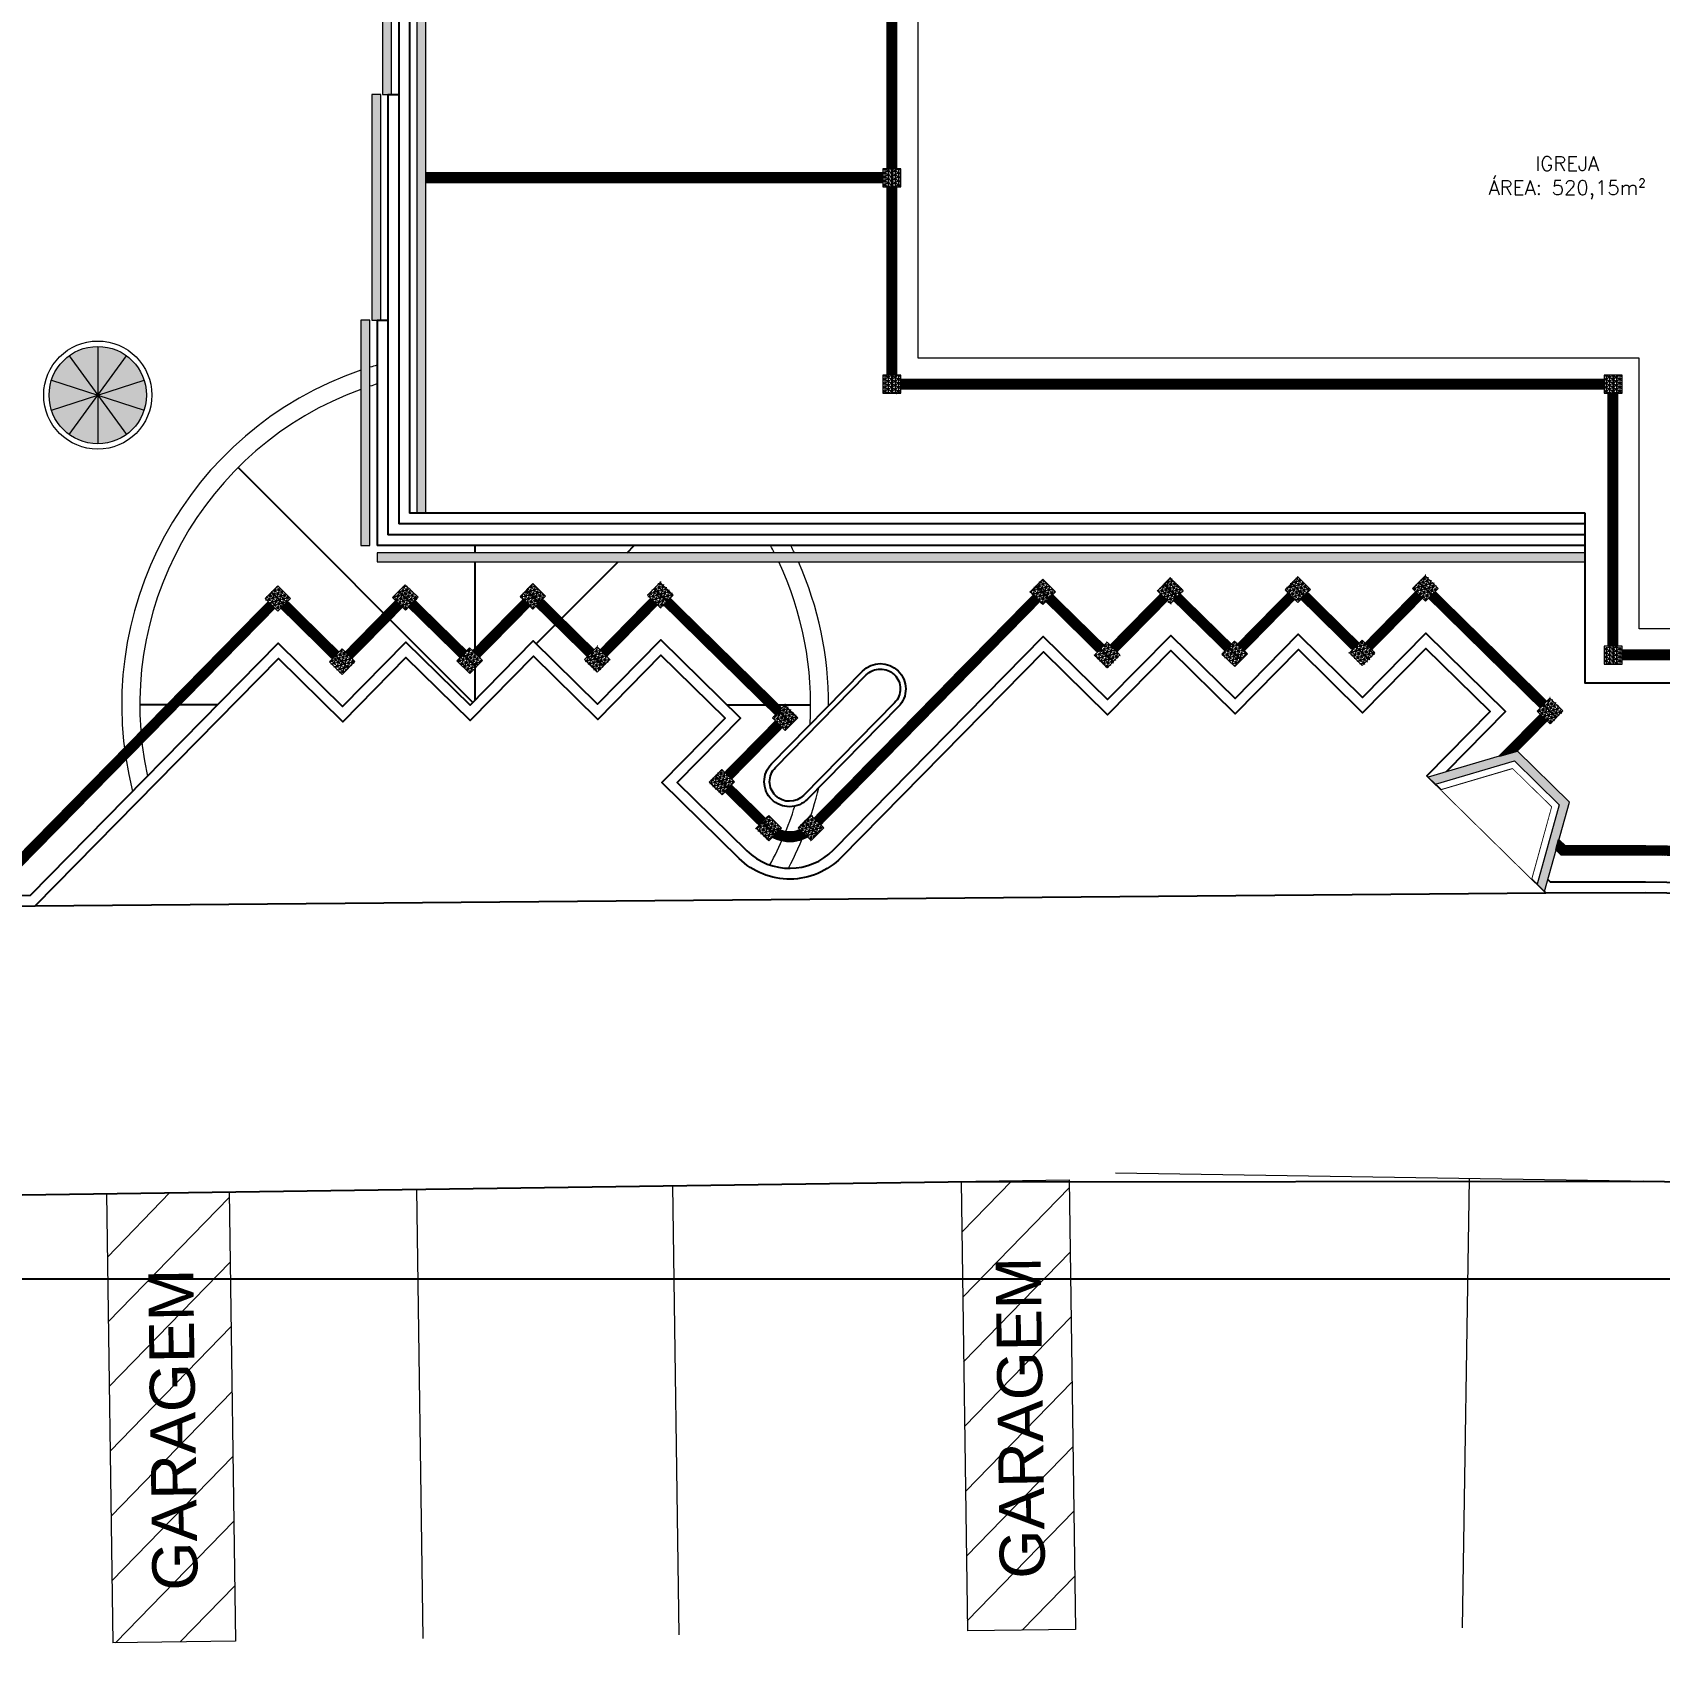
# Model space of a CAD drawing. Extents: x 387222 to 388513, y 9633222 to 9634061.
# Drawn here: x 387962.16 to 388007.27, y 9633603.23 to 9633648.4 of the extents above; entities that cross this region are included whole.
import ezdxf

# ---------------------------------------------------------------- set-up
doc = ezdxf.new("R2010")
doc.units = 0
doc.header["$LTSCALE"] = 0.04921259842519685
doc.set_wipeout_variables(frame=1)
doc.layers.get('Defpoints').update_dxf_attribs({"color": 8})
for name, color, linetype, lineweight in [('ARQ_ALVENARIA', 1, 'Continuous', 0), ('ARQ_PISO', 7, 'Continuous', 13), ('Layout', 8, 'Continuous', 13)]:
    doc.layers.add(name, color=color, linetype=linetype, lineweight=lineweight)
for name, color, linetype in [('Camada 1', 7, 'Continuous'), ('LIMESTONE', 8, 'Continuous'), ('MEIO-FIO', 3, 'Continuous'), ('P01', 22, 'Continuous'), ('P08', 8, 'Continuous'), ('P2', 2, 'Continuous'), ('PISO PODOTÁTIL DE ALERTA', 22, 'Continuous'), ('PISO PODOTÁTIL DIRECIONAL', 40, 'Continuous'), ('RAMPA', 7, 'Continuous'), ('Texto', 2, 'Continuous')]:
    doc.layers.add(name, color=color, linetype=linetype)
doc.styles.add('COTA_200', font='romans.shx', dxfattribs={"height": 0.4})
doc.styles.add('T7', font='arial.ttf')
pattern_1 = [(45.80543982138884, (50.86428464960773, 57.83007415570319), (-0.9105605299318542, 0.8853132334548156), [])]
pattern_2 = [(0, (0, 0), (0, 0.054992613154), [0.03175, -0.0635]), (120, (0, 0), (-0.04762500001185428, -0.02749630657699998), [0.03174999999999999, -0.06349999999999999]), (59.99999999999999, (0.03175, 0), (-0.04762500001185427, 0.027496306577), [0.03175, -0.0635])]
pattern_3 = [(45, (0, 0), (-0.02245064030267288, 0.02245064030267288), [])]

# ---------------------------------------------------------------- blocks, each defined once
blk = doc.blocks.new('A$C2188079F')
at = {"layer": 'Layout'}
h = blk.add_hatch(dxfattribs=at)
h.set_pattern_fill('LINE', color=256, scale=0.4, angle=45.80543982138884, style=0)
h.set_pattern_definition([(45.80543982138884, (2.069106477312744, 57.00632724538445), (-0.9105605299318542, 0.8853132334548156), [])])
h.paths.add_polyline_path([(41.19592950423248, 12.90303795412183), (38.19622592255473, 12.86086661182344), (38.37141798762605, 0.3992221169173717), (41.3711215693038, 0.4413934592157602)])
for p, q in [((3.158347681164742e-07, 12.32388486340642), (41.19592950423248, 12.90303795412183)), ((23.39768825296778, 12.65282132849097), (23.57288031798089, 0.1911768335849047)), ((29.69706577446777, 12.74138114415109), (29.87225783948088, 0.2797366511076689)), ((38.19622592255473, 12.86086661182344), (38.37141798762605, 0.3992221169173717)), ((41.19592950423248, 12.90303795412183), (41.3711215693038, 0.4413934592157602)), ((9.799032016017009, 12.46164458058774), (9.974224081030115, 8.568167686462402e-08)), ((41.3711215693038, 0.4413934592157602), (38.37141798762605, 0.3992221169173717))]:
    blk.add_line(p, q, dxfattribs=at)
at = {"layer": 'Layout', "char_height": 1.25, "width": 15.72225240717143, "attachment_point": 1, "rotation": 90.80543982138883, "style": 'T7'}
for s, insert in [('GARAGEM', (39.2760995500721, 1.837821006774902)), ('COMERCIO', (15.73768913687672, 0.3603971693664789))]:
    blk.add_mtext(s, dxfattribs=dict(at, insert=insert))
blk = doc.blocks.new('A$C2FCD177E')
at = {"layer": 'Layout'}
h = blk.add_hatch(dxfattribs=at)
h.set_pattern_fill('LINE', color=256, scale=0.4, angle=45.80543982138884, style=0)
h.set_pattern_definition(pattern_1)
h.paths.add_polyline_path([(48.79517848812975, 13.1476317755878), (45.795474906452, 13.10546043328941), (45.97066697152331, 0.6438159383833408), (48.97037055320106, 0.6859872806817293)])
h = blk.add_hatch(dxfattribs=at)
h.set_pattern_fill('LINE', color=256, scale=0.4, angle=45.80543982138884, style=0)
h.set_pattern_definition(pattern_1)
h.paths.add_polyline_path([(25.49748067039538, 12.82010102288075), (22.0978166111673, 12.77230683579062), (22.2730086761876, 0.3106623422354469), (25.67267273541074, 0.3584565278142708)])
h = blk.add_hatch(dxfattribs=at)
h.set_pattern_fill('LINE', color=256, scale=0.4, angle=45.80543982138884, style=0)
h.set_pattern_definition(pattern_1)
h.paths.add_polyline_path([(12.49876514973167, 12.63735854282905), (8.69914061296377, 12.58394151019914), (8.87433267798042, 0.1222970169037572), (12.67395721474895, 0.175714049488306)])
for p, q in [((2.260785549879074e-07, 12.46164461970329), (48.79517848812975, 13.1476317755878)), ((45.795474906452, 13.10546043328941), (45.97066697152331, 0.6438159383833408)), ((48.79517848812975, 13.1476317755878), (48.97037055320106, 0.6859872806817293)), ((17.09831064171158, 12.70202126726508), (17.27350270672468, 0.2403767723590136)), ((22.09781661117449, 12.77230683527887), (22.2730086761876, 0.310662342235446)), ((25.49748067039764, 12.82010102272034), (25.67267273541074, 0.3584565278142691)), ((30.69696687860414, 12.89319801516831), (30.87215894367546, 0.4315535202622414)), ((37.79626535531133, 12.99300352297723), (37.97145742032444, 0.5313590280711651)), ((2.260785549879074e-07, 12.46164461970329), (0.1751922910916619, 1.266598701477051e-07)), ((8.699140612967312, 12.58394150994718), (8.87433267798042, 0.122297016903758)), ((12.49876514973585, 12.63735854253173), (12.67395721474895, 0.175714049488306)), ((48.97037055320106, 0.6859872806817293), (45.97066697152331, 0.6438159383833408)), ((12.67395721474895, 0.175714049488306), (8.87433267798042, 0.122297016903758)), ((25.67267273541074, 0.3584565278142691), (22.2730086761876, 0.310662342235446))]:
    blk.add_line(p, q, dxfattribs=at)
at = {"layer": 'Layout', "char_height": 1.25, "width": 15.72225240717143, "attachment_point": 1, "rotation": 90.80543982138883, "style": 'T7'}
for s, insert in [('GARAGEM', (46.87534853391116, 2.082414826378226)), ('GARAGEM', (23.37767047743546, 1.752072652801871)), ('GARAGEM', (10.17897471803008, 1.566518750041723)), ('COMERCIO', (4.089294996636454, 0.2272976655513048)), ('COMERCIO', (14.72676041198429, 0.3768445029854774))]:
    blk.add_mtext(s, dxfattribs=dict(at, insert=insert))
blk = doc.blocks.new('A$C71521215')
blk.add_wipeout([(8.30809585750103e-06, 2.3207240477204323), (0.2859305207966827, 2.314510190859438), (1.3533242392586544, 0.2908406164497128), (3.0882759101805277, 0.2531354706734419), (4.242579913348891, 2.2285217866301537), (4.528502125060186, 2.2223079316318035), (3.2299101346870884, -1.6521662473678589e-06), (1.2008262417512015, 0.04409577324986458)])
at = {"layer": 'RAMPA'}
for points in [[(0.5146682909689844, 2.30953910574317), (1.475322637299541, 0.4882364887744188), (2.974968530528713, 0.4556451700627804), (4.013842144981027, 2.233492871746421)], [(4.013842144981027, 2.233492871746421), (0.5146682909689844, 2.30953910574317)], [(1.475322637299541, 0.4882364887744188), (1.514432219963055, 2.287811562418938)], [(2.974968530528713, 0.4556451700627804), (3.014078113483265, 2.255220241844654)]]:
    blk.add_lwpolyline(points, dxfattribs=at)
blk.add_wipeout([(4.013842144981027, 2.2334928717464204), (2.974968530564395, 0.455645169541369), (3.0140781162612504, 2.255220369001134)])
blk.add_wipeout([(3.0140781134843646, 2.255220241945831), (1.5144322199966456, 2.287811562039094), (1.4753226372980248, 0.48823648982316215), (2.9749685305743476, 0.45564517071872324)])
blk.add_wipeout([(1.5144322210701553, 2.2878116109539475), (0.5146682909565643, 2.309539106065689), (1.4753226372887416, 0.48823648891477367)])
at = {"layer": 'PISO PODOTÁTIL DE ALERTA'}
h = blk.add_hatch(dxfattribs=at)
h.set_pattern_fill('HEX', color=256, scale=0.01)
h.set_pattern_definition([(0, (-387948.2243954765, -9633669.536576068), (0, 0.054992613154), [0.03175, -0.0635]), (120, (-387948.2243954765, -9633669.536576068), (-0.04762500001185428, -0.02749630657699998), [0.03174999999999999, -0.06349999999999997]), (59.99999999999999, (-387948.1926454765, -9633669.536576068), (-0.04762500001185427, 0.027496306577), [0.03175, -0.0635])])
h.paths.add_polyline_path([(3.229910134687088, -1.652166247367859e-06), (4.528502125060186, 2.222307931631804), (4.242579913348891, 2.228521786630154), (3.088275910180528, 0.2531354706734419), (1.353324239258654, 0.2908406164497137), (0.2859305207966829, 2.314510190859437), (8.30809585750103e-06, 2.320724047720432), (1.200826241751201, 0.04409577324986456)])
at = {"layer": 'ARQ_PISO'}
blk.add_lwpolyline([(4.242579913348891, 2.228521786630154), (3.088275910180528, 0.2531354706734419), (1.353324239258654, 0.2908406164497137), (0.2859305207966827, 2.314510190859437), (8.30809585750103e-06, 2.320724047720432), (1.200826241751201, 0.04409577324986458), (3.229910134687088, -1.652166247367859e-06), (4.528502125060186, 2.222307931631804)], close=True, dxfattribs=at)
blk = doc.blocks.new('tatil')
blk.add_wipeout([(-0.25, -0.25), (0.25, -0.25), (0.25, 0.25), (-0.25, 0.25)]).dxf.layer = 'ARQ_PISO'
at = {"layer": 'PISO PODOTÁTIL DE ALERTA'}
h = blk.add_hatch(dxfattribs=at)
h.set_pattern_fill('HEX', color=256, scale=0.01)
h.set_pattern_definition([(0, (-387981.9657061326, -9633638.347673833), (0, 0.054992613154), [0.03175, -0.0635]), (120, (-387981.9657061326, -9633638.347673833), (-0.04762500001185428, -0.02749630657699998), [0.03174999999999999, -0.06349999999999997]), (59.99999999999999, (-387981.9339561326, -9633638.347673833), (-0.04762500001185427, 0.027496306577), [0.03175, -0.0635])])
h.paths.add_polyline_path([(-0.25, -0.25), (0.25, -0.25), (0.25, 0.25), (-0.25, 0.25)])
at = {"layer": 'ARQ_PISO'}
blk.add_lwpolyline([(-0.25, -0.25), (0.25, -0.25), (0.25, 0.25), (-0.25, 0.25)], close=True, dxfattribs=at)
at = {"layer": 'Defpoints'}
blk.add_lwpolyline([(0, 0.25), (0, -0.25)], dxfattribs=at)

msp = doc.modelspace()

# ---------------------------------------------------------------- hatches: boundary and pattern name
at = {"layer": 'LIMESTONE'}
h = msp.add_hatch(color=256, dxfattribs=at)
h.dxf.hatch_style = 1
h.paths.add_polyline_path([(387963.9683841327, 9633638.343416668), (387962.6844578357, 9633637.926243726, 0.1583844403245245), (387963.174874042, 9633637.251243725)])
h.paths.add_polyline_path([(387963.174874042, 9633639.435589612, 0.1583844403245184), (387962.6844578357, 9633638.76058961), (387963.9683841327, 9633638.343416668)])
h.paths.add_polyline_path([(387963.9683841327, 9633638.343416668), (387964.7618942232, 9633639.435589612, 0.158384440324538), (387963.9683841327, 9633639.693416668)])
h.paths.add_polyline_path([(387965.2523104296, 9633637.926243726, 0.07870170682461895), (387965.3183841326, 9633638.343416668, 0.07870170682461643), (387965.2523104296, 9633638.76058961), (387963.9683841327, 9633638.343416668)])
h.paths.add_polyline_path([(387963.9683841327, 9633636.993416669, 0.158384440324538), (387964.7618942232, 9633637.251243725), (387963.9683841327, 9633638.343416668)])
at = {"layer": 'P01'}
h = msp.add_hatch(color=256, dxfattribs=at)
h.dxf.hatch_style = 1
h.paths.add_polyline_path([(387963.9683841327, 9633638.343416668), (387963.174874042, 9633637.251243725, 0.1583844403245578), (387963.9683841327, 9633636.993416669)])
h.paths.add_polyline_path([(387963.9683841327, 9633638.343416668), (387962.6844578357, 9633638.76058961, 0.07870170682461641), (387962.6183841326, 9633638.343416668, 0.07870170682460889), (387962.6844578357, 9633637.926243726)])
h.paths.add_polyline_path([(387963.9683841327, 9633639.693416668, 0.1583844403245562), (387963.174874042, 9633639.435589612), (387963.9683841327, 9633638.343416668)])
h.paths.add_polyline_path([(387965.2523104296, 9633638.76058961, 0.1583844403245367), (387964.7618942232, 9633639.435589612), (387963.9683841327, 9633638.343416668)])
h.paths.add_polyline_path([(387965.2523104296, 9633637.926243726), (387963.9683841327, 9633638.343416668), (387964.7618942232, 9633637.251243725, 0.1583844403245341)])
at = {"layer": 'PISO PODOTÁTIL DE ALERTA'}
h = msp.add_hatch(dxfattribs=at)
h.set_pattern_fill('HEX', color=256, scale=0.01)
h.set_pattern_definition(pattern_2)
h.paths.add_polyline_path([(387972.8128326783, 9633653.670389613), (387972.8128326783, 9633635.070389614), (387973.0628326783, 9633635.070389614), (387973.0628326783, 9633653.670389613)])
h = msp.add_hatch(dxfattribs=at)
h.set_pattern_fill('HEX', color=256, scale=0.01)
h.set_pattern_definition(pattern_2)
h.paths.add_polyline_path([(387972.1128326783, 9633646.679823576), (387972.1128326783, 9633652.934540559), (387971.8628326783, 9633652.934540559), (387971.8628326783, 9633646.679823576)])
h = msp.add_hatch(dxfattribs=at)
h.set_pattern_fill('HEX', color=256, scale=0.01)
h.set_pattern_definition(pattern_2)
h.paths.add_polyline_path([(387971.8128326783, 9633640.425106594), (387971.8128326783, 9633646.679823576), (387971.5628326783, 9633646.679823576), (387971.5628326783, 9633640.425106594)])
h = msp.add_hatch(dxfattribs=at)
h.set_pattern_fill('HEX', color=256, scale=0.01)
h.set_pattern_definition(pattern_2)
h.paths.add_polyline_path([(387971.5128326783, 9633634.170389611), (387971.5128326783, 9633640.425106594), (387971.2628326783, 9633640.425106594), (387971.262832678, 9633634.170389611)])
h = msp.add_hatch(dxfattribs=at)
h.set_pattern_fill('HEX', color=256, scale=0.01)
h.set_pattern_definition(pattern_2)
h.paths.add_polyline_path([(388005.2128326783, 9633633.970389612), (387971.7128326783, 9633633.970389612), (387971.7128326783, 9633633.720389612), (388005.2128326783, 9633633.720389612)])
at = {"layer": 'PISO PODOTÁTIL DIRECIONAL'}
h = msp.add_hatch(dxfattribs=at)
h.set_pattern_fill('ANSI31', color=256, scale=0.01)
h.set_pattern_definition(pattern_3)
h.paths.add_polyline_path([(388005.8628326783, 9633631.010389615), (388005.8628326783, 9633638.520389615), (387985.8628326783, 9633638.520389615), (387985.8628326783, 9633650.220389614), (388005.8628326783, 9633650.220389614), (388005.8628326783, 9633657.730389614), (388015.5628326784, 9633657.730389614), (388015.5628326784, 9633652.720389614), (388023.5628326784, 9633652.720389614), (388023.5628326784, 9633636.020389615), (388015.5628326784, 9633636.020389615), (388015.5628326784, 9633631.010389615)])
h.paths.add_polyline_path([(388006.1128326783, 9633631.260389615), (388006.1128326783, 9633638.770389615), (387986.1128326783, 9633638.770389615), (387986.1128326783, 9633649.970389614), (388006.1128326783, 9633649.970389614), (388006.1128326783, 9633657.480389614), (388015.3128326784, 9633657.480389614), (388015.3128326784, 9633652.470389614), (388023.3128326784, 9633652.470389614), (388023.3128326784, 9633636.270389615), (388015.3128326784, 9633636.270389615), (388015.3128326784, 9633631.260389615)], flags=16)

# ---------------------------------------------------------------- linework, layer by layer
at = {"layer": 'ARQ_ALVENARIA'}
msp.add_lwpolyline([(388006.7128326783, 9633631.860389614), (388006.7128326783, 9633639.370389614), (387986.7128326783, 9633639.370389614), (387986.7128326783, 9633649.370389614), (388006.7128326783, 9633649.370389614), (388006.7128326783, 9633656.880389614), (388014.7128326783, 9633656.880389614), (388014.7128326783, 9633651.870389614), (388022.7128326783, 9633651.870389614), (388022.7128326783, 9633636.870389614), (388014.7128326783, 9633636.870389614), (388014.7128326783, 9633631.860389614)], close=True, dxfattribs=at)
at = {"layer": 'ARQ_PISO'}
for points in [[(387972.8128326783, 9633653.670389613), (387972.8128326783, 9633635.070389614), (387973.0628326783, 9633635.070389614), (387973.0628326783, 9633653.670389613), (387972.8128326783, 9633653.670389613)], [(387972.1128326783, 9633646.679823576), (387972.1128326783, 9633652.934540559), (387971.8628326783, 9633652.934540559), (387971.8628326783, 9633646.679823576), (387972.1128326783, 9633646.679823576)], [(387971.8128326783, 9633640.425106594), (387971.8128326783, 9633646.679823576), (387971.5628326783, 9633646.679823576), (387971.5628326783, 9633640.425106594), (387971.8128326783, 9633640.425106594)], [(387971.5128326783, 9633634.170389611), (387971.5128326783, 9633640.425106594), (387971.2628326783, 9633640.425106594), (387971.262832678, 9633634.170389611), (387971.5128326783, 9633634.170389611)], [(387963.9683841327, 9633639.693416668), (387963.9683841327, 9633636.993416669)], [(387963.174874042, 9633639.435589612), (387964.7618942232, 9633637.251243725)], [(387963.174874042, 9633637.251243725), (387964.7618942232, 9633639.435589612)], [(387962.6844578357, 9633638.76058961), (387965.2523104296, 9633637.926243726)], [(387962.6844578357, 9633637.926243726), (387965.2523104296, 9633638.76058961)], [(387985.8628326783, 9633638.520389615), (387986.1128326783, 9633638.770389615)], [(388005.8628326783, 9633638.520389615), (388006.1128326783, 9633638.770389615)], [(388005.2128326783, 9633633.970389612), (387971.7128326783, 9633633.970389612), (387971.7128326783, 9633633.720389612), (388005.2128326783, 9633633.720389612), (388005.2128326783, 9633633.970389612)], [(388005.8628326783, 9633631.010389615), (388006.1128326783, 9633631.260389615)]]:
    msp.add_lwpolyline(points, dxfattribs=at)
for radius in [1.5, 1.35]:
    msp.add_circle((387963.9683841327, 9633638.343416668), radius, dxfattribs=at)
for radius, start, end in [(9.8, 106.1226056086118, 107.3436322290519), (9.8, 108.881508685394, 194.2025345400042), (9.3, 109.9384551281362, 192.3102086790087), (9.3, 107.0150847167964, 108.3082309715355), (9.3, 26.91948619142337, 28.31009657987819), (9.8, 25.44465903799952, 26.74671668434383), (9.3, 356.5990774002687, 25.2048740115071), (9.8, 359.8468065151631, 23.83655111909701), (9.8, 332.4239410545235, 346.4083679197074), (9.3, 331.4475552156625, 342.3893428301435)]:
    msp.add_arc((387974.4342309359, 9633629.75992638), radius, start, end, dxfattribs=at)
at = {"layer": 'Camada 1'}
for points in [[(387974.369595084, 9633629.82456224), (387967.8581378751, 9633636.336019449)], [(387974.4342309344, 9633633.970389612), (387974.4342309344, 9633634.170389611)], [(387978.6446941571, 9633633.970389612), (387978.8446941564, 9633634.170389611)], [(387974.4342309344, 9633629.890343836), (387974.4342309344, 9633633.720389612)], [(387976.1230616511, 9633631.448757106), (387978.3946941571, 9633633.720389612)], [(387967.2963265422, 9633629.75992639), (387965.1342309359, 9633629.75992639)], [(387981.4088360771, 9633629.75992639), (387983.7342309359, 9633629.75992639)]]:
    msp.add_lwpolyline(points, dxfattribs=at)
at = {"layer": 'Defpoints'}
msp.add_lwpolyline([(388055.0084279774, 9633613.829406537), (387931.0084279774, 9633613.829406537), (387931.0084279774, 9633677.829406537), (388055.0084279774, 9633677.829406537)], close=True, dxfattribs=at)
for points in [[(387968.9627843557, 9633632.526026253), (387968.9596784348, 9633632.879566)], [(387972.4981818332, 9633632.557085464), (387972.4950759123, 9633632.910625212)], [(387976.0335793115, 9633632.58814467), (387976.0304733908, 9633632.941684416)], [(387979.5689767888, 9633632.619203879), (387979.565870868, 9633632.972743627)], [(387990.1751692222, 9633632.712381506), (387990.1720633014, 9633633.065921254)], [(387993.7105667, 9633632.743440714), (387993.7074607793, 9633633.096980462)], [(387997.2459641777, 9633632.774499923), (387997.242858257, 9633633.128039671)], [(388000.7782557347, 9633633.159098879), (388000.7813616555, 9633632.80555913)], [(387970.7460126986, 9633630.77385712), (387970.7429067777, 9633631.127396869)], [(387974.2814101765, 9633630.80491633), (387974.2783042557, 9633631.158456078)], [(387977.8168076543, 9633630.835975535), (387977.8137017335, 9633631.189515283)], [(387991.9552916445, 9633631.313752117), (387991.9583975653, 9633630.960212369)], [(387995.4906891218, 9633631.344811324), (387995.4937950426, 9633630.991271576)], [(387999.0260865999, 9633631.375870531), (387999.0291925207, 9633631.022330783)], [(387982.8501169406, 9633629.39521267), (387983.2036566885, 9633629.398318592)], [(387981.0979478055, 9633627.61198433), (387981.4514875532, 9633627.615090251)], [(387982.4888659131, 9633626.245292401), (387982.6640828272, 9633626.423615236)], [(387983.832316955, 9633626.257094903), (387983.6539941206, 9633626.432311816)]]:
    msp.add_lwpolyline(points, dxfattribs=at)
at = {"layer": 'MEIO-FIO'}
for points in [[(388033.2574345423, 9633653.070389614), (388033.2574345423, 9633661.825266957, 0.4078634361055881), (388029.3443447361, 9633665.824322673), (388006.5347627029, 9633666.320036005), (387987.17125106, 9633666.745662346), (387980.6188755682, 9633666.902529852), (387948.7390637675, 9633667.5304257, 0.4129226869043201), (387944.6614579695, 9633663.627602017), (387943.8043198797, 9633628.072295051, 0.4254350763585992), (387947.8593865321, 9633623.976289576), (387962.2325569923, 9633624.178354844)], [(387944.961370834, 9633663.620371964), (387944.1042327443, 9633628.065064998, 0.4254350763057252), (387947.8551693977, 9633624.276259935), (387962.105662259, 9633624.477251628), (387968.9721021182, 9633631.46540701), (387970.7553304612, 9633629.713237876), (387972.5074995959, 9633631.49646622), (387974.2907279389, 9633629.744297085), (387976.0428970736, 9633631.527525427), (387977.8261254166, 9633629.77535629), (387979.5782945514, 9633631.558584634), (387981.7894976967, 9633629.385894908), (387980.0373285619, 9633627.602666568), (387981.9632151723, 9633625.7103239, 0.414213562373107), (387984.3672854572, 9633625.73144416), (387990.1844869847, 9633631.651762262), (387991.9677153276, 9633629.899593126), (387993.7198844624, 9633631.68282147), (387995.5031128053, 9633629.930652333), (387997.25528194, 9633631.713880679), (387999.038510283, 9633629.96171154), (388000.7906794179, 9633631.744939886), (388003.0018825631, 9633629.572250156), (388001.3600428556, 9633627.901306957)], [(388004.1219244039, 9633624.546251789), (388006.8831001817, 9633624.548386207), (388029.1949871714, 9633624.20001409, 0.4187937791647714), (388033.2574345423, 9633628.1995266), (388033.2574345423, 9633635.670389615)], [(388004.121813545, 9633624.546360716), (388000.825465731, 9633627.78529471), (388002.5776348657, 9633629.568523053), (388000.7944065228, 9633631.320692189), (387999.042237388, 9633629.537463844), (387997.2590090451, 9633631.28963298), (387995.5068399103, 9633629.506404636), (387993.7236115673, 9633631.258573772), (387991.9714424326, 9633629.475345429), (387990.1882140895, 9633631.227514565), (387984.5812728584, 9633625.521183865, -0.4142135623731084), (387981.7529548762, 9633625.4963365), (387979.6130808646, 9633627.59893946), (387981.3652499994, 9633629.382167805), (387979.5820216563, 9633631.134336937), (387977.8298525217, 9633629.351108598), (387976.0466241785, 9633631.103277732), (387974.2944550439, 9633629.320049386), (387972.511226701, 9633631.072218522), (387970.7590575661, 9633629.288990177), (387968.9758292232, 9633631.041159313), (387962.2325569923, 9633624.178354844)], [(387986.1622092542, 9633630.697151419, -0.4142135623730964), (387986.1709058324, 9633629.707240123), (387983.6477822784, 9633627.13939131, -0.4142135623730878), (387982.6578709847, 9633627.130694734), (387982.6578709847, 9633627.130694734, -0.4142135623731028), (387982.6491744064, 9633628.120606028), (387985.1722979603, 9633630.68845484, -0.4142135623730864), (387986.1622092542, 9633630.697151419), (387986.1622092542, 9633630.697151419)], [(388004.2445508669, 9633624.846346669), (388006.8853261559, 9633624.848388016), (388029.1996707241, 9633624.499977529, 0.4187937792639182)]]:
    msp.add_lwpolyline(points, format="xyb", dxfattribs=at)
msp.add_lwpolyline([(387986.057079106, 9633630.59015772, -0.4142135623731202), (387986.0639121318, 9633629.812370272), (387983.5407885777, 9633627.24452146, -0.4142135623730631), (387982.7630011328, 9633627.237688433, -0.4142135623731041), (387982.7561681068, 9633628.015475877), (387985.279291661, 9633630.583324691, -0.4142135623730631)], format="xyb", close=True, dxfattribs=at)
for points in [[(388004.1804670731, 9633624.90931429), (388004.2434373589, 9633624.847440783)], [(387941.8120344582, 9633603.471293485), (387942.1115275472, 9633615.894692754), (387987.5461943981, 9633616.53343618), (388006.8237408688, 9633616.54833793), (388033.3882300577, 9633616.133566754), (388033.3262123151, 9633612.836096391)]]:
    msp.add_lwpolyline(points, dxfattribs=at)
at = {"layer": 'P08'}
msp.add_lwpolyline([(387962.2325569923, 9633624.178354844), (388004.1219244039, 9633624.546251789)], dxfattribs=at)
at = {"layer": 'P2'}
for points in [[(388005.2128326783, 9633653.670389613), (388005.2128326783, 9633658.380389614), (388016.2128326783, 9633658.380389614), (388016.2128326783, 9633653.370389614), (388024.2128326783, 9633653.370389614), (388024.2128326783, 9633635.370389614), (388016.2128326783, 9633635.370389614), (388016.2128326783, 9633630.360389614), (388005.2128326783, 9633630.360389614), (388005.2128326783, 9633635.070389614)], [(387972.6128326783, 9633653.670389613), (387972.6128326783, 9633635.070389614)], [(387972.3128326783, 9633652.934540559), (387972.3128326783, 9633634.770389613)], [(387972.0128326783, 9633646.679823576), (387972.0128326783, 9633634.470389612)], [(387971.7128326783, 9633640.425106594), (387971.7128326783, 9633634.170389611)], [(388005.2128326783, 9633635.070389614), (387972.6128326783, 9633635.070389614)], [(388005.2128326783, 9633634.770389613), (387972.3128326783, 9633634.770389613)], [(388005.2128326783, 9633634.170389611), (387971.7128326783, 9633634.170389611)], [(388005.2128326783, 9633634.470389612), (387972.0128326783, 9633634.470389612)]]:
    msp.add_lwpolyline(points, dxfattribs=at)
at = {"layer": 'PISO PODOTÁTIL DIRECIONAL'}
for points in [[(388005.8628326783, 9633631.010389615), (388005.8628326783, 9633638.520389615), (387985.8628326783, 9633638.520389615), (387985.8628326783, 9633650.220389614), (388005.8628326783, 9633650.220389614), (388005.8628326783, 9633657.730389614), (388015.5628326784, 9633657.730389614), (388015.5628326784, 9633652.720389614), (388023.5628326784, 9633652.720389614), (388023.5628326784, 9633636.020389615), (388015.5628326784, 9633636.020389615), (388015.5628326784, 9633631.010389615)], [(388006.1128326783, 9633631.260389615), (388006.1128326783, 9633638.770389615), (387986.1128326783, 9633638.770389615), (387986.1128326783, 9633649.970389614), (388006.1128326783, 9633649.970389614), (388006.1128326783, 9633657.480389614), (388015.3128326784, 9633657.480389614), (388015.3128326784, 9633652.470389614), (388023.3128326784, 9633652.470389614), (388023.3128326784, 9633636.270389615), (388015.3128326784, 9633636.270389615), (388015.3128326784, 9633631.260389615)]]:
    msp.add_lwpolyline(points, close=True, dxfattribs=at)
at = {"layer": 'Texto'}
for points in [[(387972.0128326783, 9633646.679823576), (387972.3128326783, 9633646.679823576)], [(387971.7128326783, 9633640.425106594), (387972.0128326783, 9633640.425106594)]]:
    msp.add_lwpolyline(points, dxfattribs=at)

# ---------------------------------------------------------------- block references
at = {"rotation": 358.3000311367287}
msp.add_blockref('A$C2188079F', (387991.8276541963, 9633604.458313856), dxfattribs=at)
msp.add_blockref('A$C2FCD177E', (387942.1115273212, 9633603.433048135))

# ---------------------------------------------------------------- texts
at = {"layer": 'Texto', "insert": (388004.7128326783, 9633644.370389614), "char_height": 0.4, "attachment_point": 5, "style": 'COTA_200'}
msp.add_mtext_dynamic_manual_height_columns('IGREJA\\PÁREA: 520,15m² ', width=5.8627702961262, gutter_width=2.5, heights=[0], dxfattribs=at)

# ---------------------------------------------------------------- next in the draw order: block references
at = {"rotation": 136.7483369964139}
msp.add_blockref('A$C71521215', (388005.6792644188, 9633626.268811785), dxfattribs=at)
at = {"layer": 'ARQ_PISO'}
for p in [(387985.9878326783, 9633644.370389614), (387985.9878326783, 9633638.645389615), (388005.9878326783, 9633638.645389615), (388005.9878326783, 9633631.135389615)]:
    msp.add_blockref('tatil', p, dxfattribs=at)

# ---------------------------------------------------------------- next in the draw order: hatches: boundary and pattern name
at = {"layer": 'PISO PODOTÁTIL DIRECIONAL'}
h = msp.add_hatch(dxfattribs=at)
h.set_pattern_fill('ANSI31', color=256, scale=0.01)
h.set_pattern_definition(pattern_3)
edge = h.paths.add_edge_path()
edge.add_line((388004.4850617635, 9633626.011976542), (388004.6533057414, 9633625.846662937))
edge.add_line((388004.6533057414, 9633625.846662937), (388006.8927460698, 9633625.84839405))
edge.add_line((388006.8927460698, 9633625.84839405), (388029.2152825663, 9633625.499855658))
edge.add_arc((388029.2574345446, 9633628.199526602), 2.699999999466013, 269.1054708979088, 359.9999999604735)
edge.add_line((388031.9574345423, 9633628.1995266), (388031.9574345423, 9633634.370389614))
edge.add_line((388031.9574345423, 9633634.370389614), (388029.4574345423, 9633634.370389614))
edge.add_line((388029.4574345423, 9633634.370389614), (388029.4574345423, 9633641.970389616))
edge.add_line((388029.4574345423, 9633641.970389616), (388031.9574345423, 9633641.970389616))
edge.add_line((388031.9574345423, 9633641.970389616), (388031.9574345423, 9633646.770389613))
edge.add_line((388031.9574345423, 9633646.770389613), (388029.4574345423, 9633646.770389613))
edge.add_line((388029.4574345423, 9633646.770389613), (388029.4574345423, 9633654.370389614))
edge.add_line((388029.4574345423, 9633654.370389614), (388031.9574345423, 9633654.370389614))
edge.add_line((388031.9574345423, 9633654.370389614), (388031.9574345423, 9633661.825266957))
edge.add_arc((388029.2574345423, 9633661.825266955), 2.700000000011642, 3.952655769666263e-08, 88.75500520362425)
edge.add_line((388029.3160989232, 9633664.524629565), (388028.5940472024, 9633664.540321684))
edge.add_line((388028.5940472024, 9633664.540321684), (388028.7383351898, 9633664.787244951))
edge.add_line((388028.7383351898, 9633664.787244951), (388029.3215308103, 9633664.774570547))
edge.add_arc((388029.2574345433, 9633661.825266957), 2.949999999325451, 0, 88.75500522204078, ccw=False)
edge.add_line((388032.2074345423, 9633661.825266957), (388032.2074345423, 9633654.120389614))
edge.add_line((388032.2074345423, 9633654.120389614), (388029.7074345423, 9633654.120389614))
edge.add_line((388029.7074345423, 9633654.120389614), (388029.7074345423, 9633647.020389613))
edge.add_line((388029.7074345423, 9633647.020389613), (388032.2074345423, 9633647.020389613))
edge.add_line((388032.2074345423, 9633647.020389613), (388032.2074345423, 9633641.720389616))
edge.add_line((388032.2074345423, 9633641.720389616), (388029.7074345423, 9633641.720389616))
edge.add_line((388029.7074345423, 9633641.720389616), (388029.7074345423, 9633634.620389614))
edge.add_line((388029.7074345423, 9633634.620389614), (388032.2074345423, 9633634.620389614))
edge.add_line((388032.2074345423, 9633634.620389614), (388032.2074345423, 9633628.1995266))
edge.add_arc((388029.2574345437, 9633628.1995266), 2.94999999855645, -90.89452907674092, 0, ccw=False)
edge.add_line((388029.2113796058, 9633625.249886125), (388006.8908910913, 9633625.59839254))
edge.add_line((388006.8908910913, 9633625.59839254), (388004.5511170229, 9633625.59658387))
edge.add_line((388004.5511170229, 9633625.59658387), (388004.4089130914, 9633625.736310977))
edge.add_line((388004.4089130914, 9633625.736310977), (388004.4850617635, 9633626.011976542))
h = msp.add_hatch(dxfattribs=at)
h.set_pattern_fill('ANSI31', color=256, scale=0.01)
h.set_pattern_definition(pattern_3)
h.paths.add_polyline_path([(387985.7378326783, 9633644.495389614), (387973.0628326783, 9633644.495389614), (387973.0628326783, 9633644.245389614), (387985.7378326783, 9633644.245389614)])
h = msp.add_hatch(dxfattribs=at)
h.set_pattern_fill('ANSI31', color=256, scale=0.01)
h.set_pattern_definition(pattern_3)
edge = h.paths.add_edge_path()
edge.add_line((388002.8411826878, 9633628.338599518), (388003.3267570088, 9633628.481960755))
edge.add_line((388003.3267570088, 9633628.481960755), (388003.3296966937, 9633628.47907227))
edge.add_line((388003.3296966937, 9633628.47907227), (388004.416041554, 9633629.584673839))
edge.add_line((388004.416041554, 9633629.584673839), (388000.7782557347, 9633633.159098879))
edge.add_line((388000.7782557347, 9633633.159098879), (387999.0260865999, 9633631.375870531))
edge.add_line((387999.0260865999, 9633631.375870531), (387997.242858257, 9633633.128039671))
edge.add_line((387997.242858257, 9633633.128039671), (387995.4906891218, 9633631.344811324))
edge.add_line((387995.4906891218, 9633631.344811324), (387993.7074607793, 9633633.096980462))
edge.add_line((387993.7074607793, 9633633.096980462), (387991.9552916445, 9633631.313752117))
edge.add_line((387991.9552916445, 9633631.313752117), (387990.1720633014, 9633633.065921254))
edge.add_line((387990.1720633014, 9633633.065921254), (387983.6539941204, 9633626.432311816))
edge.add_arc((387983.1546901834, 9633626.922919173), 0.6999999999026711, 225.5033426050559, 315.503342605056, ccw=False)
edge.add_line((387982.6640828268, 9633626.423615236), (387981.4514875532, 9633627.615090251))
edge.add_line((387981.4514875532, 9633627.615090251), (387983.2036566885, 9633629.398318592))
edge.add_line((387983.2036566885, 9633629.398318592), (387979.565870868, 9633632.972743627))
edge.add_line((387979.565870868, 9633632.972743627), (387977.8137017335, 9633631.189515283))
edge.add_line((387977.8137017335, 9633631.189515283), (387976.0304733908, 9633632.941684416))
edge.add_line((387976.0304733908, 9633632.941684416), (387974.2783042557, 9633631.158456078))
edge.add_line((387974.2783042557, 9633631.158456078), (387972.4950759123, 9633632.910625212))
edge.add_line((387972.4950759123, 9633632.910625212), (387970.7429067777, 9633631.127396869))
edge.add_line((387970.7429067777, 9633631.127396869), (387968.9596784348, 9633632.879566))
edge.add_line((387968.9596784348, 9633632.879566), (387961.6804987429, 9633625.471354501))
edge.add_line((387961.6804987429, 9633625.471354501), (387951.6437548281, 9633625.329794332))
edge.add_line((387951.6437548281, 9633625.329794332), (387951.7844200637, 9633625.081753435))
edge.add_line((387951.7844200637, 9633625.081753435), (387961.7867896219, 9633625.222828783))
edge.add_line((387961.7867896219, 9633625.222828783), (387968.9627843557, 9633632.526026253))
edge.add_line((387968.9627843557, 9633632.526026253), (387970.7460126986, 9633630.77385712))
edge.add_line((387970.7460126986, 9633630.77385712), (387972.4981818332, 9633632.557085464))
edge.add_line((387972.4981818332, 9633632.557085464), (387974.2814101765, 9633630.80491633))
edge.add_line((387974.2814101765, 9633630.80491633), (387976.0335793115, 9633632.58814467))
edge.add_line((387976.0335793115, 9633632.58814467), (387977.8168076543, 9633630.835975535))
edge.add_line((387977.8168076543, 9633630.835975535), (387979.5689767888, 9633632.619203879))
edge.add_line((387979.5689767888, 9633632.619203879), (387982.8501169406, 9633629.39521267))
edge.add_line((387982.8501169406, 9633629.39521267), (387981.0979478055, 9633627.61198433))
edge.add_line((387981.0979478055, 9633627.61198433), (387982.4888659131, 9633626.245292401))
edge.add_arc((387983.1546901831, 9633626.922919173), 0.9500000001917556, 225.5033426080761, 315.5033426130406)
edge.add_line((387983.832316955, 9633626.257094903), (387990.1751692222, 9633632.712381506))
edge.add_line((387990.1751692222, 9633632.712381506), (387991.9583975653, 9633630.960212369))
edge.add_line((387991.9583975653, 9633630.960212369), (387993.7105667, 9633632.743440714))
edge.add_line((387993.7105667, 9633632.743440714), (387995.4937950426, 9633630.991271576))
edge.add_line((387995.4937950426, 9633630.991271576), (387997.2459641777, 9633632.774499923))
edge.add_line((387997.2459641777, 9633632.774499923), (387999.0291925207, 9633631.022330783))
edge.add_line((387999.0291925207, 9633631.022330783), (388000.7813616555, 9633632.80555913))
edge.add_line((388000.7813616555, 9633632.80555913), (388004.0625018062, 9633629.581567917))
edge.add_line((388004.0625018062, 9633629.581567917), (388002.8411826878, 9633628.338599518))

# ---------------------------------------------------------------- next in the draw order: linework, layer by layer
at = {"layer": 'Defpoints'}
msp.add_lwpolyline([(388004.0625018065, 9633629.581567917), (388004.416041554, 9633629.584673839)], dxfattribs=at)
at = {"layer": 'PISO PODOTÁTIL DIRECIONAL'}
msp.add_lwpolyline([(387985.7378326783, 9633644.495389614), (387973.0628326783, 9633644.495389614), (387973.0628326783, 9633644.245389614), (387985.7378326783, 9633644.245389614), (387985.7378326783, 9633644.495389614)], dxfattribs=at)
for points in [[(387961.7867896219, 9633625.222828783), (387968.9627843557, 9633632.526026253), (387970.7460126986, 9633630.77385712), (387972.4981818332, 9633632.557085464), (387974.2814101765, 9633630.80491633), (387976.0335793115, 9633632.58814467), (387977.8168076543, 9633630.835975535), (387979.5689767888, 9633632.619203879), (387982.8501169406, 9633629.39521267), (387981.0979478055, 9633627.61198433), (387982.4888659131, 9633626.245292401, 0.4142135623920341), (387983.832316955, 9633626.257094903), (387990.1751692222, 9633632.712381506), (387991.9583975653, 9633630.960212369), (387993.7105667, 9633632.743440714), (387995.4937950426, 9633630.991271576), (387997.2459641777, 9633632.774499923), (387999.0291925207, 9633631.022330783), (388000.7813616555, 9633632.80555913), (388004.0625018062, 9633629.581567917), (388002.8411826878, 9633628.338599518), (388003.3267570088, 9633628.481960755), (388003.3296966937, 9633628.47907227), (388004.416041554, 9633629.584673839), (388000.7782557347, 9633633.159098879), (387999.0260865999, 9633631.375870531), (387997.242858257, 9633633.128039671), (387995.4906891218, 9633631.344811324), (387993.7074607793, 9633633.096980462), (387991.9552916445, 9633631.313752117), (387990.1720633014, 9633633.065921254), (387983.6539941204, 9633626.432311816, -0.4142135623632304), (387982.6640828268, 9633626.423615236), (387981.4514875532, 9633627.615090251), (387983.2036566885, 9633629.398318592), (387979.565870868, 9633632.972743627), (387977.8137017335, 9633631.189515283), (387976.0304733908, 9633632.941684416), (387974.2783042557, 9633631.158456078), (387972.4950759123, 9633632.910625212), (387970.7429067777, 9633631.127396869), (387968.9596784348, 9633632.879566), (387961.6804987429, 9633625.471354501)], [(388029.2113796058, 9633625.249886125), (388006.8908910913, 9633625.59839254), (388004.5511170229, 9633625.59658387), (388004.4089130914, 9633625.736310977), (388004.4850617635, 9633626.011976542), (388004.6533057414, 9633625.846662937), (388006.8927460698, 9633625.84839405), (388029.2152825663, 9633625.499855658, 0.4187937795315128)]]:
    msp.add_lwpolyline(points, format="xyb", dxfattribs=at)

# ---------------------------------------------------------------- next in the draw order: block references
at = {"layer": 'ARQ_PISO', "rotation": 45.50334239862954}
for p in [(387993.7090137387, 9633632.920210589), (387997.2444112164, 9633632.951269798), (388000.7798086941, 9633632.982329004), (387968.9612313943, 9633632.702796128), (387972.4966288719, 9633632.733855337), (387976.0320263501, 9633632.764914542), (387979.5674238275, 9633632.795973752), (387990.1736162609, 9633632.88915138), (387991.956844604, 9633631.136982244), (387995.4922420812, 9633631.168041449), (387999.0276395594, 9633631.199100658), (387970.7444597372, 9633630.950626995), (387974.2798572151, 9633630.981686205), (387977.815254693, 9633631.01274541), (387983.0268868136, 9633629.39676563), (388004.2392716802, 9633629.583120879), (387981.2747176784, 9633627.61353729), (387982.5764743693, 9633626.334453817), (387983.7431555368, 9633626.34470336)]:
    msp.add_blockref('tatil', p, dxfattribs=at)

doc.saveas('drawing.dxf')
